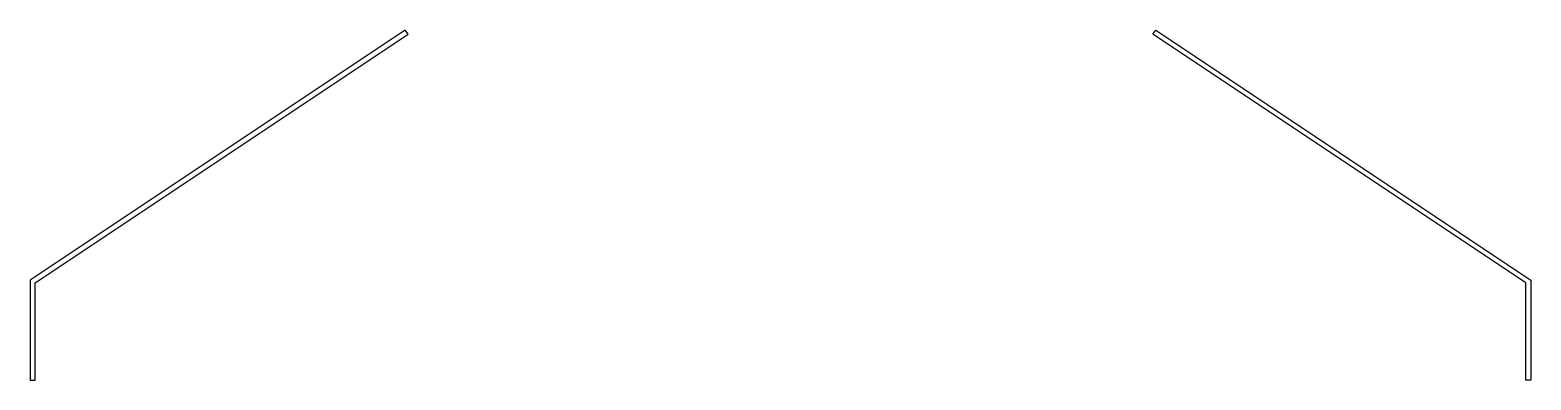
# Model space of a CAD drawing. Header units: metres. Extents: x 200 to 800, y 120 to 260.
import ezdxf

# ---------------------------------------------------------------- set-up
doc = ezdxf.new("R2010")
doc.units = ezdxf.units.M

msp = doc.modelspace()

# ---------------------------------------------------------------- linework, layer by layer
at = {"layer": 'PARAMETRIX'}
for p, q in [((350, 260), (200, 160)), ((202, 158.9296), (351.1094, 258.3359)), ((351.1094, 258.3359), (350, 260)), ((648.8906, 258.3359), (650, 260)), ((798, 158.9296), (648.8906, 258.3359)), ((650, 260), (800, 160)), ((200, 160), (200, 120)), ((202, 120), (202, 158.9296)), ((798, 120), (798, 158.9296)), ((800, 160), (800, 120)), ((200, 120), (202, 120)), ((800, 120), (798, 120))]:
    msp.add_line(p, q, dxfattribs=at)

doc.saveas('drawing.dxf')
